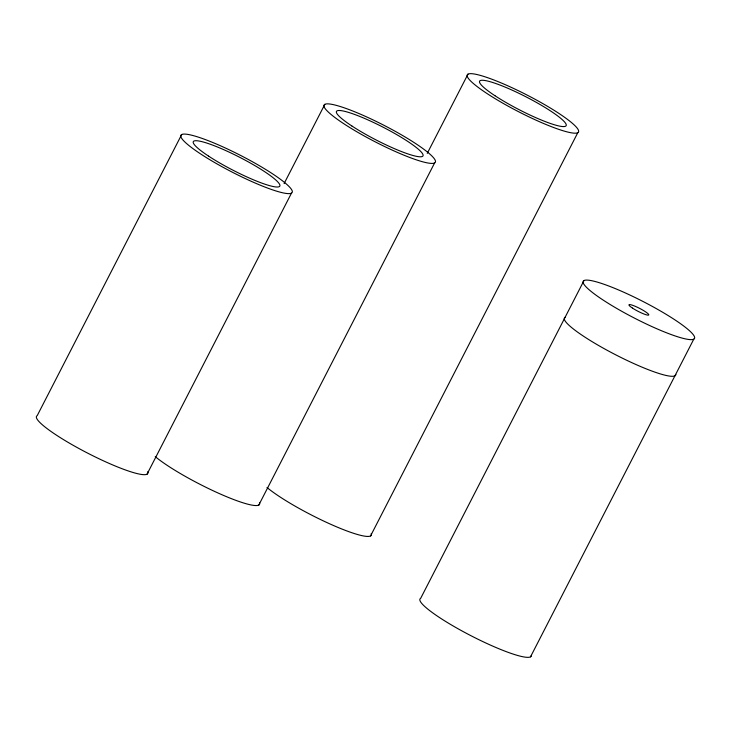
<?xml version="1.0" encoding="UTF-8"?>
<svg xmlns="http://www.w3.org/2000/svg" width="731" height="731" viewBox="0 0 731 731"><rect width="100%" height="100%" fill="white"/><g stroke="black" fill="none" stroke-linecap="round" stroke-linejoin="round"><path stroke-width="1.1" d="M181.654 134.595L37.208 415.647A62.528 9.348 27.2 0 0 89.602 454.125A62.528 9.348 27.2 0 0 147.699 471.778M284.112 183.572L324.811 104.378M147.041 474.181L291.477 193.13A62.528 9.348 27.2 0 0 217.573 144.519A62.528 9.348 27.2 0 0 200.641 153.939A62.528 9.348 27.2 0 0 291.477 193.13M427.251 153.382L467.977 74.16M258.801 505.057L434.634 162.912A62.528 9.348 27.2 0 0 360.73 114.301A62.528 9.348 27.2 0 0 343.798 123.722A62.528 9.348 27.2 0 0 434.634 162.912M370.562 535.933L577.801 132.686A62.528 9.348 27.2 0 0 503.897 84.083A62.528 9.348 27.2 0 0 486.965 93.495A62.528 9.348 27.2 0 0 577.801 132.686M583.959 280.603L420.681 598.314A62.528 9.348 27.2 0 0 470.654 635.55A62.528 9.348 27.2 0 0 531.373 655.451M530.514 656.84L693.792 339.138A62.528 9.348 27.2 0 0 619.888 290.527A62.528 9.348 27.2 0 0 602.956 299.948A62.528 9.348 27.2 0 0 693.792 339.138M371.22 533.529A62.528 9.348 27.2 0 1 332.048 524.876A62.528 9.348 27.2 0 1 266.998 487.495M259.459 502.654A62.528 9.348 27.2 0 1 220.287 494.001A62.528 9.348 27.2 0 1 155.237 456.619M675.819 374.4A62.528 9.348 27.2 0 1 615.091 354.498A62.528 9.348 27.2 0 1 565.127 317.263M494.942 95.706A48.63 7.273 27.2 0 0 565.602 126.189A48.63 7.273 27.2 0 0 508.118 88.378A48.63 7.273 27.2 0 0 494.942 95.706M351.785 125.924A48.63 7.273 27.2 0 0 422.436 156.407A48.63 7.273 27.2 0 0 364.952 118.596A48.63 7.273 27.2 0 0 351.785 125.924M208.618 156.142A48.63 7.273 27.2 0 0 279.269 186.624A48.63 7.273 27.2 0 0 221.795 148.822A48.63 7.273 27.2 0 0 208.618 156.142M632.489 308.107A11.12 1.663 27.2 0 0 648.644 315.07A11.12 1.663 27.2 0 0 635.504 306.426A11.12 1.663 27.2 0 0 632.489 308.107"/></g></svg>
